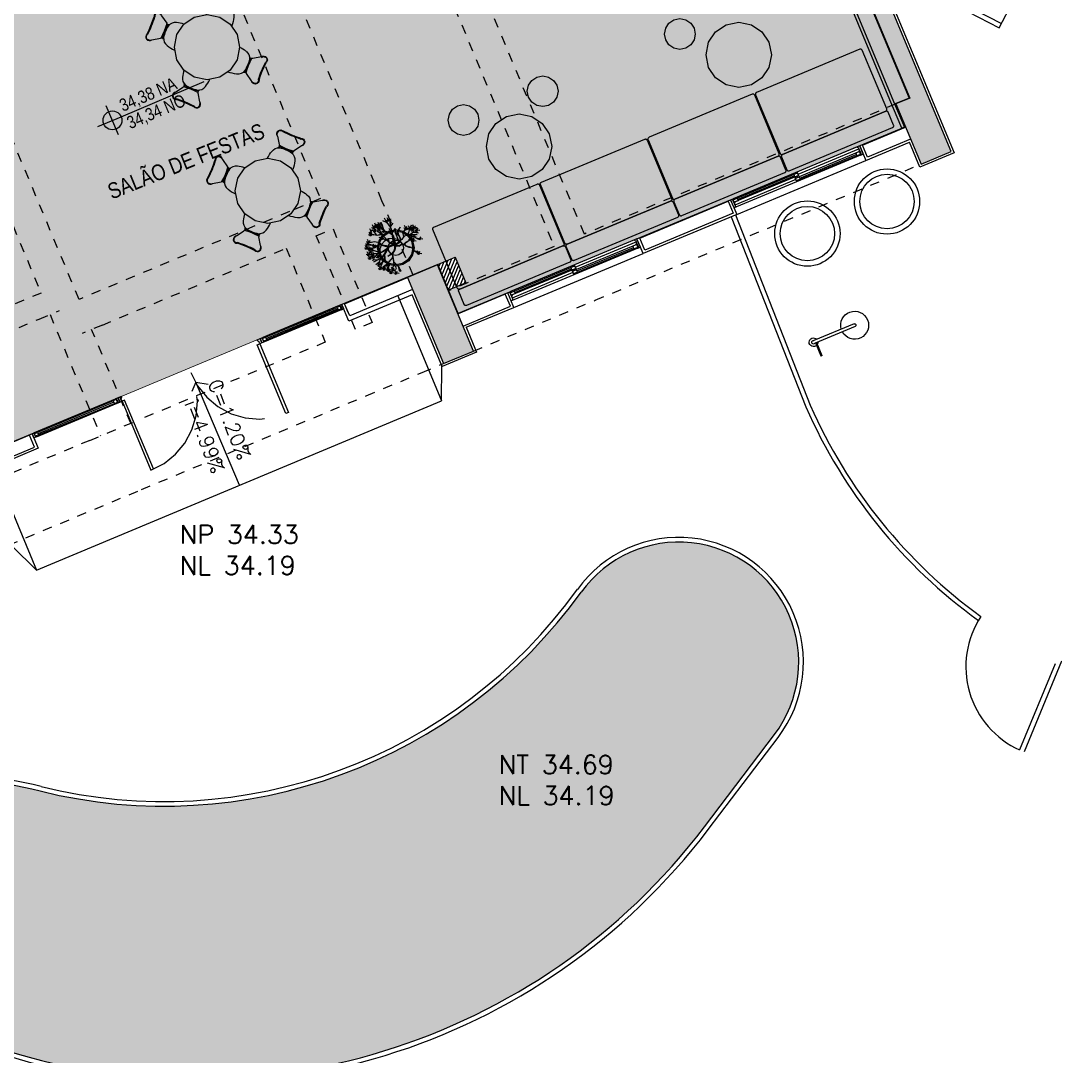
# Model space of a CAD drawing. Header units: metres. Extents: x -154 to 570, y -18 to 184.
# Drawn here: x -27.92 to -16.82, y 9.88 to 20.99 of the extents above; entities that cross this region are included whole.
import ezdxf
from ezdxf.enums import TextEntityAlignment as Align
from ezdxf.xclip import XClip

# ---------------------------------------------------------------- set-up
doc = ezdxf.new("R2010")
doc.units = ezdxf.units.M
doc.header["$XCLIPFRAME"] = 0
for name, pattern in [('DASHDOT', [1, 0.5, -0.25, 0, -0.25]), ('PUC TORRE A$0$DASHEDX2', [1.5, 1, -0.5]), ('PUC$0$DASHEDX2', [1.5, 1, -0.5])]:
    doc.linetypes.add(name, pattern=pattern)
for name, color, linetype in [('ARQ-AUX', 7, 'Continuous'), ('ARQ-SIM - EMBASAM', 1, 'Continuous'), ('ARQ-TXT - EMBASAM', 2, 'Continuous'), ('PA-GRADIL', 7, 'Continuous'), ('PA-MOBILIÁRIO', 251, 'Continuous'), ('PA-NIVEIS', 7, 'Continuous'), ('PA-NIVEL', 7, 'Continuous'), ('PA-PAISAGISMO', 7, 'Continuous'), ('PA-PLANTIO', 84, 'DASHDOT'), ('PA-VEGETAÇÃO', 84, 'Continuous'), ('PUC TORRE A$0$1', 232, 'PUC TORRE A$0$DASHEDX2'), ('PUC TORRE A$0$4', 2, 'Continuous'), ('PUC TORRE A$0$JL-LAY', 7, 'Continuous'), ('PUC$0$ARQ-ALV ACAB', 4, 'Continuous'), ('PUC$0$ARQ-ALV OSSO', 5, 'Continuous'), ('PUC$0$ARQ-AUX', 7, 'Continuous'), ('PUC$0$ARQ-AUX1 @ 1', 1, 'Continuous'), ('PUC$0$ARQ-CAX @ 1', 1, 'Continuous'), ('PUC$0$ARQ-ENCH', 1, 'Continuous'), ('PUC$0$ARQ-PRJ', 7, 'PUC$0$DASHEDX2')]:
    doc.layers.add(name, color=color, linetype=linetype)
doc.layers.add('PUC$0$ARQ-FORRO', color=9, linetype='Continuous', lineweight=5)
doc.styles.add('Adesa', font='ARIALN.TTF')
doc.styles.add('Romans', font='romans.shx')

# ---------------------------------------------------------------- blocks, each defined once
blk = doc.blocks.new('ducha')
at = {"layer": 'PA-PAISAGISMO', "color": 7}
for p, q in [((3260.931, -1719.718), (3261.397, -1719.72)), ((3260.932, -1719.688), (3261.398, -1719.69)), ((3261.381, -1719.72), (3261.38, -1719.869)), ((3261.391, -1719.72), (3261.39, -1719.869))]:
    blk.add_line(p, q, dxfattribs=at)
for centre, radius, start, end in [((3260.931, -1719.703), 0.15, 5.4352, 353.9568), ((3261.409, -1719.705), 0.0465, 246.5037, 160.8965), ((3260.931, -1719.703), 0.015, 89.696, 269.696), ((3261.409, -1719.705), 0.0465, 198.4955, 232.2036), ((3261.409, -1719.705), 0.019, 231.8324, 127.5597), ((3261.385, -1719.869), 0.005, 179.696, 359.696)]:
    blk.add_arc(centre, radius, start, end, dxfattribs=at)
blk = doc.blocks.new('vaso1')
at = {"layer": 'PA-VEGETAÇÃO'}
for radius in [0.3, 0.25]:
    blk.add_circle((0, 0), radius, dxfattribs=at)
blk = doc.blocks.new('A$C119253A6')
blk.add_lwpolyline([(0.9, 0.9), (0, 0.9), (0, 0), (0.9, 0)], close=True)
blk = doc.blocks.new('A$C09573A45')
blk.add_line((0.264, 0), (0.264, 0.5))
blk.add_lwpolyline([(0, 0), (0.314, 0), (0.314, 0.5), (0, 0.5)], close=True)
blk = doc.blocks.new('A$C6A2E4839')
at = {"layer": 'PA-MOBILIÁRIO'}
for name, p, rotation in [('A$C09573A45', (0.575, 1.203), 135.0645265609486), ('A$C119253A6', (1.363, 0.718), 135.0645265609486), ('A$C09573A45', (0.231, 0.575), 225.0645265609486)]:
    blk.add_blockref(name, p, dxfattribs=dict(at, rotation=rotation))
at = {"layer": 'PA-MOBILIÁRIO', "xscale": -1}
for p, rotation in [((0.867, 1.213), 225.0645265609484), ((1.212, 0.567), 135.0645265609486)]:
    blk.add_blockref('A$C09573A45', p, dxfattribs=dict(at, rotation=rotation))
blk = doc.blocks.new('A$C23B574F5')
at = {"layer": 'PA-PLANTIO'}
h = blk.add_hatch(dxfattribs=at)
h.set_pattern_fill('DOTS', color=256, scale=0.075, style=0)
h.set_pattern_definition([(0, (-753.57029, 160.3369), (0.05953125, 0.1190625), [0, -0.1190625])])
h.paths.add_polyline_path([(-27.708, 12.726, 0.161101), (-30.479, 12.516), (-31.534, 12.075, 0.962207), (-30.76, 9.998, -0.161863), (-28.217, 9.991, 0.321768), (-20.584, 12.344), (-19.834, 13.331, 1.013508), (-21.906, 14.86, -0.307162)])
at = {"layer": 'PA-GRADIL', "ltscale": 0.1}
for p, q in [((-20.298, 18.885, 0), (-19.496, 16.846, 0)), ((-20.252, 18.904, 0), (-19.45, 16.864, 0))]:
    blk.add_line(p, q, dxfattribs=at)
at = {"layer": 'PA-GRADIL'}
for p, q in [((-16.757, 14.118, 0), (-17.158, 13.147, 0)), ((-16.823, 14.09, 0), (-17.205, 13.167, 0))]:
    blk.add_line(p, q, dxfattribs=at)
at = {"layer": 'PA-GRADIL', "ltscale": 0.1}
for centre, radius, start, end in [((-14.377, 19.088, 0), 5.589, 203.6555, 234.1848), ((-14.375, 19.09, 0), 5.541, 203.6835, 234.1436)]:
    blk.add_arc(centre, radius, start, end, dxfattribs=at)
at = {"layer": 'PA-GRADIL'}
blk.add_arc((-16.802, 14.06, 0), 0.98, 146.6938, 245.7235, dxfattribs=at)
at = {"layer": 'PA-PAISAGISMO', "color": 7}
for p, q in [((-23.873, 18.037, 0), (-23.403, 16.911, 0)), ((-23.403, 16.911, 0), (-23.399, 17.283, 0)), ((-27.745, 15.096, 0), (-23.402, 16.909, 0)), ((-28.208, 16.205, 0), (-27.745, 15.096, 0)), ((-27.745, 15.096, 0), (-28.012, 15.355))]:
    blk.add_line(p, q, dxfattribs=at)
at = {"layer": 'PA-PAISAGISMO', "ltscale": 0.1}
for p, q in [((-20.584, 12.344, 0), (-19.834, 13.331, 0)), ((-20.544, 12.314, 0), (-19.795, 13.301, 0))]:
    blk.add_line(p, q, dxfattribs=at)
at = {"layer": 'PA-PAISAGISMO', "color": 7, "elevation": 0}
blk.add_lwpolyline([(-26.037, 17.112), (-26.081, 17.011)], dxfattribs=at)
at = {"layer": 'PA-PAISAGISMO', "color": 7}
blk.add_lwpolyline([(-25.568, 16.007), (-26.037, 17.112), (-25.906, 17.088)], dxfattribs=at)
at = {"layer": 'PA-PAISAGISMO'}
for radius in [1.337, 1.287]:
    blk.add_arc((-20.86, 14.109, 0), radius, 322.8035, 144.3411, dxfattribs=at)
at = {"layer": 'PA-PAISAGISMO', "ltscale": 0.1}
for centre, radius, start, end in [((-26.38, 18.07, 0), 5.456, 256.0413, 324.3411), ((-26.38, 18.07, 0), 5.506, 256.0413, 324.3411), ((-28.775, 8.433, 0), 4.474, 76.0413, 112.6484), ((-28.775, 8.433, 0), 4.424, 76.0413, 112.6484), ((-26.039, 16.484, 0), 6.849, 251.4574, 322.8035), ((-26.039, 16.484, 0), 6.899, 251.4574, 322.8035)]:
    blk.add_arc(centre, radius, start, end, dxfattribs=at)
at = {"xscale": -1, "rotation": 22.29091102529902}
blk.add_blockref('ducha', (2345.968, 2845.813, 0), dxfattribs=at)
at = {"layer": 'PA-MOBILIÁRIO', "rotation": 17.66951532728056}
blk.add_blockref('A$C6A2E4839', (-17.769, 20.802, 0), dxfattribs=at)
at = {"layer": 'PA-VEGETAÇÃO', "xscale": 1.166856688836833, "yscale": 1.166856688836833, "zscale": 1.166856688836833}
for p in [(-18.627, 19.048, 0), (-19.481, 18.704, 0)]:
    blk.add_blockref('vaso1', p, dxfattribs=at)
at = {"layer": 'PA-NIVEIS', "char_height": 0.2, "attachment_point": 1, "style": 'Romans'}
for s, insert in [('NP 34.33\\PNL 34.19{\\C7; }', (-26.21, 15.579, 0)), ('NT 34.69\\PNL 34.19{\\C7; }', (-22.791, 13.11, 0))]:
    blk.add_mtext_dynamic_manual_height_columns(s, width=1.72737, gutter_width=0, heights=[1.058], dxfattribs=dict(at, insert=insert))
at = {"layer": 'PA-NIVEL', "char_height": 0.15, "attachment_point": 1, "rotation": 291.5506, "style": 'Romans'}
for s, insert in [('C=1.20%{\\C7; }', (-25.774, 17.16, 0)), ('i=4.99%{\\C7; }', (-26.025, 16.938, 0))]:
    blk.add_mtext_dynamic_manual_height_columns(s, width=2.12804, gutter_width=0, heights=[0.623], dxfattribs=dict(at, insert=insert))
blk = doc.blocks.new('*U1662')
for points in [[(0, -0.17), (0.025, -0.17), (0.025, -0.14), (0.035, -0.14), (0.035, -0.12), (0, -0.12), (0, -0.17)], [(0.025, -0.17), (0.025, -0.97), (0.055, -0.97), (0.055, -0.17)], [(1.625, -0.17), (1.625, -0.97), (1.595, -0.97), (1.595, -0.17)], [(1.65, -0.17), (1.625, -0.17), (1.625, -0.14), (1.615, -0.14), (1.615, -0.12), (1.65, -0.12), (1.65, -0.17)]]:
    blk.add_lwpolyline(points, close=True)
at = {"layer": 'PUC$0$ARQ-PRJ'}
for centre, start, end in [((0.05, -0.196), 268.1178, 1.9074), ((1.6, -0.196), 178.0926, 271.8822)]:
    blk.add_arc(centre, 0.775, start, end, dxfattribs=at)
blk = doc.blocks.new('*U1664')
at = {"color": 0, "linetype": 'ByBlock', "ltscale": 0.5}
for points in [[(0.02, -0.045), (0.02, -0.045), (0.02, -0.045), (0.02, -0.045), (0.02, -0.045), (0.02, -0.045), (0.02, -0.045), (0.02, -0.045), (0.02, -0.045), (0.03, -0.045), (0.03, -0.05), (0, -0.05), (0, 0), (0.03, 0), (0.03, -0.005), (0.02, -0.005), (0.02, -0.045)], [(0.93, -0.045), (0.93, -0.045), (0.93, -0.045), (0.93, -0.045), (0.93, -0.045), (0.93, -0.045), (0.93, -0.045), (0.93, -0.045), (0.93, -0.045), (0.92, -0.045), (0.92, -0.05), (0.95, -0.05), (0.95, 0), (0.92, 0), (0.92, -0.005), (0.93, -0.005), (0.93, -0.045)], [(0.025, -0.01), (0.06, -0.01), (0.06, -0.04), (0.025, -0.04)], [(0.925, -0.01), (0.89, -0.01), (0.89, -0.04), (0.925, -0.04)]]:
    blk.add_lwpolyline(points, close=True, dxfattribs=at)
at = {"color": 8, "linetype": 'ByBlock', "ltscale": 0.5}
for points in [[(0.92, 0), (0.03, 0)], [(0.92, -0.05), (0.03, -0.05)]]:
    blk.add_lwpolyline(points, dxfattribs=at)
at = {"color": 7, "linetype": 'ByBlock', "ltscale": 0.5}
blk.add_lwpolyline([(0.89, -0.01), (0.89, -0.04), (0.06, -0.04), (0.06, -0.01)], close=True, dxfattribs=at)
blk.add_lwpolyline([(0.06, -0.025), (0.89, -0.025)], dxfattribs=at)
blk = doc.blocks.new('*U1663')
at = {"color": 0, "linetype": 'ByBlock', "ltscale": 0.5}
for points in [[(0.02, -0.045), (0.02, -0.045), (0.02, -0.045), (0.02, -0.045), (0.02, -0.045), (0.02, -0.045), (0.02, -0.045), (0.02, -0.045), (0.02, -0.045), (0.03, -0.045), (0.03, -0.05), (0, -0.05), (0, 0), (0.03, 0), (0.03, -0.005), (0.02, -0.005), (0.02, -0.045)], [(0.98, -0.045), (0.98, -0.045), (0.98, -0.045), (0.98, -0.045), (0.98, -0.045), (0.98, -0.045), (0.98, -0.045), (0.98, -0.045), (0.98, -0.045), (0.97, -0.045), (0.97, -0.05), (1, -0.05), (1, 0), (0.97, 0), (0.97, -0.005), (0.98, -0.005), (0.98, -0.045)], [(0.025, -0.01), (0.06, -0.01), (0.06, -0.04), (0.025, -0.04)], [(0.975, -0.01), (0.94, -0.01), (0.94, -0.04), (0.975, -0.04)]]:
    blk.add_lwpolyline(points, close=True, dxfattribs=at)
at = {"color": 8, "linetype": 'ByBlock', "ltscale": 0.5}
for points in [[(0.97, 0), (0.03, 0)], [(0.97, -0.05), (0.03, -0.05)]]:
    blk.add_lwpolyline(points, dxfattribs=at)
at = {"color": 7, "linetype": 'ByBlock', "ltscale": 0.5}
blk.add_lwpolyline([(0.94, -0.01), (0.94, -0.04), (0.06, -0.04), (0.06, -0.01)], close=True, dxfattribs=at)
blk.add_lwpolyline([(0.06, -0.025), (0.94, -0.025)], dxfattribs=at)
blk = doc.blocks.new('*U1669')
at = {"color": 0, "linetype": 'ByBlock', "ltscale": 0.5}
for points in [[(0.02, -0.045), (0.03, -0.045), (0.03, -0.05), (0.02, -0.05), (0.02, -0.09), (0.03, -0.09), (0.03, -0.095), (0.02, -0.095), (0.02, -0.09), (0.03, -0.09), (0.03, -0.095), (0, -0.095), (0, 0), (0.03, 0), (0.03, -0.005), (0.02, -0.005), (0.02, -0.045)], [(1.48, -0.045), (1.47, -0.045), (1.47, -0.05), (1.48, -0.05), (1.48, -0.09), (1.47, -0.09), (1.47, -0.095), (1.48, -0.095), (1.48, -0.09), (1.47, -0.09), (1.47, -0.095), (1.5, -0.095), (1.5, 0), (1.47, 0), (1.47, -0.005), (1.48, -0.005), (1.48, -0.045)], [(0.025, -0.01), (0.07, -0.01), (0.07, -0.04), (0.025, -0.04)], [(0.773, -0.01), (0.728, -0.01), (0.728, -0.04), (0.773, -0.04)], [(0.728, -0.055), (0.773, -0.055), (0.773, -0.085), (0.728, -0.085)], [(1.475, -0.055), (1.43, -0.055), (1.43, -0.085), (1.475, -0.085)]]:
    blk.add_lwpolyline(points, close=True, dxfattribs=at)
at = {"color": 8, "linetype": 'ByBlock', "ltscale": 0.5}
for points in [[(1.47, 0), (0.03, 0)], [(0.728, -0.07), (0.02, -0.07)], [(1.47, -0.095), (0.03, -0.095)], [(0.773, -0.025), (1.48, -0.025)]]:
    blk.add_lwpolyline(points, dxfattribs=at)
at = {"color": 7, "linetype": 'ByBlock', "ltscale": 0.5}
for points in [[(0.773, -0.01), (0.773, -0.04), (0.025, -0.04), (0.025, -0.01)], [(0.728, -0.055), (0.728, -0.085), (1.475, -0.085), (1.475, -0.055)]]:
    blk.add_lwpolyline(points, close=True, dxfattribs=at)
for points in [[(0.07, -0.025), (0.728, -0.025)], [(0.773, -0.07), (1.43, -0.07)]]:
    blk.add_lwpolyline(points, dxfattribs=at)
blk = doc.blocks.new('PUC$0$forro area comum')
at = {"layer": 'PUC$0$ARQ-FORRO'}
h = blk.add_hatch(color=256, dxfattribs=at)
h.dxf.hatch_style = 1
h.paths.add_polyline_path([(-21.026, 3.275), (-21.026, 3.885), (-21.235, 3.885), (-21.234, 5.385), (-21.025, 5.385), (-21.025, 5.995), (-21.184, 5.995), (-21.184, 8.725), (-21.023, 8.725), (-21.023, 8.995), (-15.835, 8.995), (-15.835, 8.725), (-16.035, 8.725), (-16.035, 8.425), (-8.803, 8.425), (-8.803, 4.105), (-10.025, 4.105), (-10.025, 4.925), (-10.435, 4.925), (-10.435, 4.105), (-11.335, 4.105), (-11.336, 3.71), (-15.835, 3.711), (-15.835, 3.275)])
blk.add_lwpolyline([(-21.026, 3.275), (-21.026, 3.885), (-21.235, 3.885), (-21.234, 5.385), (-21.025, 5.385), (-21.025, 5.995), (-21.184, 5.995), (-21.184, 8.725), (-21.023, 8.725), (-21.023, 8.995), (-15.835, 8.995), (-15.835, 8.725), (-16.035, 8.725), (-16.035, 8.425), (-8.803, 8.425), (-8.803, 4.105), (-10.025, 4.105), (-10.025, 4.925), (-10.435, 4.925), (-10.435, 4.105), (-11.335, 4.105), (-11.336, 3.71), (-15.835, 3.711), (-15.835, 3.275)], close=True, dxfattribs=at)
blk = doc.blocks.new('PUC')
at = {"layer": 'PUC$0$ARQ-ENCH'}
h = blk.add_hatch(dxfattribs=at)
h.set_pattern_fill('ANSI31', color=256, scale=0.01)
h.set_pattern_definition([(45, (-0.93728, -0.635538), (-0.02245064, 0.02245064), [])])
h.paths.add_polyline_path([(-16.035, 8.725), (-15.835, 8.725), (-15.835, 8.425), (-16.035, 8.425)])
at = {"layer": 'PUC$0$ARQ-ALV ACAB'}
for p, q in [((-20.499, 9.165, 0), (-21.005, 9.165, 0)), ((-20.499, 8.995, 0), (-20.499, 9.165, 0)), ((-21.023, 8.725), (-21.023, 8.995, 0)), ((-21.023, 8.995, 0), (-20.499, 8.995, 0)), ((-21.184, 8.725, 0), (-21.023, 8.725, 0)), ((-14.72, 8.62), (-14.72, 8.425)), ((-11.12, 8.425), (-11.12, 8.595)), ((-11.12, 8.595), (-10.455, 8.595))]:
    blk.add_line(p, q, dxfattribs=at)
at = {"layer": 'PUC$0$ARQ-ALV ACAB', "elevation": 0}
for points in [[(-21.405, 5.31), (-21.405, 9.455), (-21.005, 9.455), (-21.005, 9.165)], [(-15.855, 9.165), (-15.855, 9.455), (-15.455, 9.455), (-15.455, 8.62), (-14.72, 8.62)], [(-15.855, 9.165), (-16.41, 9.165), (-16.41, 8.995), (-15.835, 8.995), (-15.835, 8.425), (-14.72, 8.425)], [(-21.184, 5.995), (-21.184, 8.725)], [(-11.12, 8.425), (-8.803, 8.425), (-8.803, 4.105)]]:
    blk.add_lwpolyline(points, dxfattribs=at)
at = {"layer": 'PUC$0$ARQ-ALV ACAB'}
blk.add_lwpolyline([(-17.91, 8.995), (-18.999, 8.995), (-18.999, 9.165), (-17.91, 9.165)], close=True, dxfattribs=at)
at = {"layer": 'PUC$0$ARQ-ALV OSSO', "elevation": 0}
for points in [[(-21.029, 9.14), (-20.53, 9.14), (-20.53, 9), (-21.029, 9)], [(-15.83, 9.14), (-16.379, 9.14), (-16.379, 9), (-15.83, 9)]]:
    blk.add_lwpolyline(points, dxfattribs=at)
at = {"layer": 'PUC$0$ARQ-ALV OSSO'}
blk.add_lwpolyline([(-17.94, 9), (-18.969, 9), (-18.969, 9.14), (-17.94, 9.14)], close=True, dxfattribs=at)
for points in [[(-15.48, 8.57), (-14.75, 8.57), (-14.75, 8.43), (-15.48, 8.43)], [(-10.43, 8.57), (-11.09, 8.57), (-11.09, 8.43), (-10.43, 8.43)]]:
    blk.add_lwpolyline(points, dxfattribs=at)
at = {"layer": 'PUC$0$ARQ-AUX'}
for points in [[(-18.999, 9.165), (-20.499, 9.165)], [(-16.41, 9.165), (-17.91, 9.165)]]:
    blk.add_lwpolyline(points, dxfattribs=at)
at = {"layer": 'PUC$0$ARQ-ENCH', "elevation": 0}
blk.add_lwpolyline([(-16.035, 8.725), (-15.835, 8.725), (-15.835, 8.425), (-16.035, 8.425)], close=True, dxfattribs=at)
at = {"layer": 'PUC$0$ARQ-AUX1 @ 1', "rotation": 180}
for p in [(-18.999, 8.995), (-16.41, 8.995, 0)]:
    blk.add_blockref('*U1669', p, dxfattribs=at)
at = {"layer": 'PUC$0$ARQ-CAX @ 1', "rotation": 180}
for name, p in [('*U1662', (-12.12, 8.305)), ('*U1664', (-13.77, 8.425))]:
    blk.add_blockref(name, p, dxfattribs=at)
at = {"layer": 'PUC$0$ARQ-CAX @ 1', "xscale": -1, "rotation": 180}
blk.add_blockref('*U1663', (-12.12, 8.425), dxfattribs=at)
at = {"layer": 'PUC$0$ARQ-FORRO'}
blk.add_blockref('PUC$0$forro area comum', (0, 0), dxfattribs=at)
blk = doc.blocks.new('PUC TORRE A$0$erut5')
for p, q in [((2243.445, -645.504), (2243.465, -645.597)), ((2244.086, -645.499), (2244.067, -645.591)), ((2243.36, -645.729), (2243.473, -645.615)), ((2244.172, -645.724), (2244.058, -645.61)), ((2243.21, -645.68), (2243.213, -645.683)), ((2243.248, -645.701), (2243.341, -645.72)), ((2244.283, -645.696), (2244.191, -645.715)), ((2244.322, -645.675), (2244.319, -645.678)), ((2243.269, -646.316), (2243.362, -646.297)), ((2243.494, -646.401), (2243.381, -646.288)), ((2244.038, -646.406), (2244.151, -646.293)), ((2244.263, -646.321), (2244.17, -646.302)), ((2243.466, -646.513), (2243.486, -646.42)), ((2244.066, -646.518), (2244.046, -646.425)), ((2243.446, -646.551), (2243.449, -646.548)), ((2244.086, -646.556), (2244.083, -646.553))]:
    blk.add_line(p, q)
blk.add_circle((2243.765, -646.001), 0.35)
for centre, radius, start, end in [((2242.384, -644.64), 1.294, 310.6115, 319.4171), ((2242.384, -644.64), 1.302, 315.0143, 319.4171), ((2243.406, -645.494), 0.0409, 346.2382, 162.2685), ((2243.405, -645.492), 0.0328, 53.5203, 170.0981), ((2243.399, -645.506), 0.0471, 8.6721, 52.666), ((2243.239, -645.661), 0.0409, 107.7601, 283.7904), ((2243.236, -645.661), 0.0328, 99.9305, 216.5083), ((2242.384, -644.64), 1.302, 310.6115, 315.0143), ((2242.981, -645.235), 0.609, 307.1754, 322.8532), ((2243.771, -646.042), 0.509, 125.9785, 133.6956), ((2243.493, -645.595), 0.0282, 183.7392, 266.1939), ((2243.517, -645.716), 0.0965, 60.3314, 118.2042), ((2243.306, -646.075), 0.513, 50.7529, 59.7312), ((2243.25, -645.654), 0.0471, 217.3626, 261.3565), ((2243.339, -645.748), 0.0282, 3.8347, 86.2894), ((2243.46, -645.773), 0.0965, 151.8244, 209.6972), ((2243.787, -646.026), 0.509, 136.333, 144.0501), ((2243.82, -645.562), 0.513, 210.2974, 220.7999), ((2243.481, -646.244), 0.0965, 150.3314, 208.2042), ((2243.841, -646.455), 0.513, 141.1048, 149.7312), ((2243.259, -646.356), 0.0409, 76.2382, 252.2685), ((2243.271, -646.362), 0.0471, 98.6721, 142.666), ((2243.36, -646.269), 0.0282, 273.7392, 356.1939), ((2243.001, -646.781), 0.609, 37.1754, 52.8532), ((2243.808, -645.991), 0.509, 215.9785, 223.6956), ((2243.257, -646.356), 0.0328, 143.5203, 260.0981), ((2242.405, -647.378), 1.294, 40.6115, 49.4171), ((2242.405, -647.378), 1.302, 45.0143, 49.4171), ((2243.791, -645.974), 0.509, 226.333, 234.0501), ((2243.514, -646.422), 0.0282, 93.8347, 176.2894), ((2243.538, -646.301), 0.0965, 241.8244, 299.6972), ((2243.327, -645.942), 0.513, 300.2974, 310.1447), ((2242.405, -647.378), 1.302, 40.6115, 45.0143), ((2243.427, -646.523), 0.0409, 197.7601, 13.7904), ((2243.426, -646.525), 0.0328, 189.9305, 306.5083), ((2243.42, -646.511), 0.0471, 307.3626, 351.3565)]:
    blk.add_arc(centre, radius, start, end)
at = {"extrusion": (0, 0, -1)}
for centre, major_axis, start_param, end_param in [((2244.126, -645.489), (-0.0289, 0.0289), 5.257349, 8.329656), ((2244.133, -645.501), (0.0333, 0.0333), 4.078098, 4.845937), ((2244.126, -645.487), (-0.0232, 0.0232), 0.148457, 2.183125), ((2245.148, -644.634), (-0.921, 0.921), 4.712389, 4.789232), ((2245.148, -644.634), (0.915, 0.915), 3.06475, 3.218435), ((2245.148, -644.634), (-0.921, 0.921), 4.635546, 4.712389), ((2244.225, -646.07), (0.363, 0.363), 4.801499, 4.969247), ((2244.014, -645.711), (0.0683, 0.0683), -1.303463, -0.293392), ((2244.039, -645.59), (-0.02, 0.02), 2.421206, 3.860312), ((2243.761, -646.037), (-0.36, 0.36), 1.413091, 1.54778), ((2244.551, -645.23), (-0.431, 0.431), 4.575574, 4.849204), ((2244.293, -645.656), (0.0289, 0.0289), -0.475675, 2.596633), ((2244.295, -645.656), (-0.0232, 0.0232), 0.958468, 2.993136), ((2243.745, -646.021), (0.36, 0.36), 0.023016, 0.157705), ((2244.071, -645.768), (0.0683, 0.0683), 0.293392, 1.303463), ((2244.192, -645.743), (0.02, 0.02), 3.99367, 5.432775), ((2244.281, -645.649), (0.0333, 0.0333), 1.437249, 2.205088), ((2243.712, -645.557), (0.363, 0.363), 1.313938, 1.502922), ((2243.691, -646.46), (-0.363, 0.363), 1.670774, 1.827654), ((2244.051, -646.249), (-0.0683, 0.0683), 1.83813, 2.8482), ((2244.531, -646.785), (-0.431, 0.431), 6.14637, 6.42), ((2243.724, -645.996), (-0.36, 0.36), 2.983888, 3.118577), ((2244.172, -646.273), (-0.02, 0.02), 3.992003, 5.431108), ((2244.272, -646.361), (-0.0289, 0.0289), 0.54496, 3.617267), ((2244.261, -646.367), (-0.0333, 0.0333), 0.936505, 1.704344), ((2244.205, -645.946), (-0.363, 0.363), 4.455531, 4.639011), ((2243.994, -646.306), (-0.0683, 0.0683), 3.434985, 4.445056), ((2244.018, -646.427), (-0.02, 0.02), 0.852077, 2.291183), ((2243.74, -645.979), (-0.36, 0.36), 3.164609, 3.299298), ((2245.127, -647.382), (-0.915, 0.915), 6.206343, 6.360028), ((2245.127, -647.382), (-0.921, 0.921), 6.283185, 6.360028), ((2244.275, -646.361), (-0.0232, 0.0232), 1.719253, 3.753921), ((2244.105, -646.528), (-0.0289, 0.0289), 2.665918, 5.738225), ((2244.112, -646.516), (-0.0333, 0.0333), 4.578841, 5.34668), ((2244.106, -646.53), (-0.0232, 0.0232), 2.529264, 4.563932), ((2245.127, -647.382), (-0.921, 0.921), 6.206343, 6.283185)]:
    blk.add_ellipse(centre, major_axis=major_axis, ratio=1, start_param=start_param, end_param=end_param, dxfattribs=at)
blk = doc.blocks.new('PUC TORRE A$0$oriental bambu mosso1')
for p, q in [((33.846, 36.236), (33.785, 36.23)), ((33.84, 36.207), (33.786, 36.271)), ((33.798, 36.236), (33.839, 36.165)), ((33.828, 36.26), (33.804, 36.189)), ((33.806, 36.24), (33.821, 36.207)), ((33.821, 36.207), (33.814, 36.245)), ((33.842, 36.159), (33.818, 36.245)), ((33.835, 36.083), (33.842, 36.159)), ((34.206, 36.033), (34.209, 36.153)), ((34.209, 36.153), (34.243, 36.226)), ((34.21, 36.139), (34.252, 36.212)), ((34.235, 36.232), (34.211, 36.161)), ((34.211, 36.152), (34.244, 36.218)), ((34.244, 36.114), (34.265, 36.151)), ((34.337, 36.121), (34.276, 36.115)), ((34.331, 36.092), (34.277, 36.156)), ((34.339, 36.199), (34.278, 36.194)), ((34.333, 36.17), (34.279, 36.235)), ((34.293, 36.093), (34.337, 36.132)), ((34.319, 36.145), (34.295, 36.074)), ((34.321, 36.223), (34.297, 36.153)), ((34.393, 36.134), (34.332, 36.129)), ((34.387, 36.105), (34.333, 36.17)), ((34.375, 36.158), (34.351, 36.088)), ((33.589, 35.914), (33.535, 35.978)), ((33.577, 35.967), (33.553, 35.896)), ((33.643, 35.919), (33.579, 35.958)), ((33.635, 35.928), (33.58, 35.993)), ((33.645, 35.919), (33.582, 35.979)), ((33.583, 35.966), (33.63, 35.928)), ((33.661, 36.078), (33.6, 36.072)), ((33.655, 36.049), (33.601, 36.113)), ((33.672, 35.936), (33.618, 36.001)), ((33.691, 35.913), (33.636, 35.978)), ((33.661, 36.055), (33.637, 36.095)), ((33.703, 35.939), (33.649, 36.003)), ((33.724, 35.96), (33.654, 35.972)), ((33.702, 35.913), (33.661, 36.055)), ((33.665, 36.045), (33.713, 35.902)), ((33.752, 36.008), (33.691, 36.002)), ((33.764, 36.024), (33.703, 36.019)), ((33.758, 35.995), (33.704, 36.06)), ((33.775, 35.969), (33.716, 36.021)), ((33.746, 36.048), (33.722, 35.978)), ((33.779, 35.967), (33.724, 35.96)), ((33.83, 35.958), (33.775, 35.969)), ((33.822, 35.958), (33.885, 35.955)), ((33.887, 35.962), (33.83, 35.958)), ((33.835, 36.083), (33.855, 36.047)), ((33.862, 36.046), (33.835, 36.083)), ((33.88, 35.985), (33.855, 36.047)), ((33.884, 35.989), (33.862, 36.046)), ((33.876, 35.963), (33.88, 35.985)), ((33.887, 35.959), (33.884, 35.989)), ((33.904, 35.937), (33.887, 35.959)), ((33.915, 35.927), (33.889, 35.958)), ((34.133, 35.921), (34.158, 35.958)), ((34.135, 35.938), (34.198, 36.025)), ((34.158, 35.958), (34.206, 36.033)), ((34.174, 35.975), (34.258, 35.978)), ((34.243, 35.979), (34.178, 35.982)), ((34.208, 36.029), (34.245, 36.076)), ((34.243, 36.079), (34.244, 36.114)), ((34.292, 35.993), (34.243, 35.979)), ((34.245, 36.076), (34.293, 36.093)), ((34.258, 35.978), (34.292, 35.993)), ((34.292, 35.993), (34.385, 35.977)), ((34.357, 35.999), (34.296, 35.993)), ((34.351, 35.97), (34.297, 36.034)), ((34.3, 35.926), (34.306, 35.989)), ((34.304, 35.917), (34.306, 35.955)), ((34.306, 35.989), (34.327, 36.03)), ((34.306, 35.955), (34.309, 35.989)), ((34.309, 35.989), (34.331, 36.02)), ((34.327, 36.03), (34.387, 36.076)), ((34.331, 36.02), (34.398, 36.055)), ((34.393, 36.084), (34.332, 36.078)), ((34.387, 36.069), (34.337, 36.032)), ((34.337, 36.032), (34.395, 36.061)), ((34.345, 35.91), (34.434, 35.95)), ((34.374, 36.108), (34.351, 36.037)), ((34.366, 35.982), (34.389, 35.993)), ((34.429, 36.015), (34.367, 36.01)), ((34.423, 35.986), (34.368, 36.051)), ((34.385, 35.977), (34.427, 35.982)), ((34.41, 36.04), (34.387, 35.969)), ((34.47, 35.962), (34.409, 35.957)), ((34.464, 35.933), (34.41, 35.997)), ((34.452, 35.986), (34.428, 35.916)), ((33.595, 35.942), (33.534, 35.937)), ((33.597, 35.88), (33.535, 35.875)), ((33.591, 35.852), (33.536, 35.916)), ((33.578, 35.905), (33.555, 35.834)), ((33.607, 35.868), (33.567, 35.863)), ((33.648, 35.827), (33.569, 35.831)), ((33.651, 35.854), (33.57, 35.818)), ((33.646, 35.898), (33.585, 35.892)), ((33.659, 35.842), (33.597, 35.836)), ((33.653, 35.813), (33.598, 35.877)), ((33.657, 35.845), (33.602, 35.909)), ((33.628, 35.922), (33.604, 35.851)), ((33.651, 35.856), (33.607, 35.868)), ((33.64, 35.866), (33.617, 35.795)), ((33.702, 35.793), (33.64, 35.787)), ((33.696, 35.764), (33.641, 35.828)), ((33.702, 35.912), (33.645, 35.919)), ((33.699, 35.802), (33.648, 35.827)), ((33.691, 35.88), (33.651, 35.856)), ((33.697, 35.807), (33.652, 35.829)), ((33.699, 35.802), (33.655, 35.785)), ((33.683, 35.817), (33.659, 35.747)), ((33.739, 35.882), (33.691, 35.88)), ((33.714, 35.805), (33.697, 35.807)), ((33.762, 35.808), (33.699, 35.802)), ((33.735, 35.88), (33.702, 35.912)), ((33.786, 35.864), (33.739, 35.882)), ((33.79, 35.862), (33.762, 35.808)), ((33.836, 35.876), (33.782, 35.868)), ((33.838, 35.874), (33.79, 35.862)), ((33.852, 35.845), (33.829, 35.774)), ((33.864, 35.872), (33.836, 35.876)), ((33.856, 35.838), (33.837, 35.783)), ((33.858, 35.866), (33.838, 35.874)), ((33.849, 35.724), (33.841, 35.794)), ((33.866, 35.868), (33.852, 35.845)), ((33.87, 35.864), (33.856, 35.838)), ((33.914, 35.878), (33.866, 35.868)), ((33.915, 35.87), (33.87, 35.864)), ((33.911, 35.924), (33.904, 35.937)), ((33.973, 35.843), (33.906, 35.742)), ((33.954, 35.915), (33.911, 35.924)), ((34, 35.829), (33.912, 35.721)), ((34.006, 35.854), (33.914, 35.878)), ((33.964, 35.917), (33.915, 35.927)), ((33.974, 35.852), (33.915, 35.87)), ((33.916, 35.747), (33.971, 35.827)), ((33.993, 35.865), (33.917, 35.88)), ((33.99, 35.829), (33.924, 35.745)), ((33.924, 35.745), (33.973, 35.818)), ((34.006, 35.854), (33.954, 35.915)), ((33.962, 35.913), (34.012, 35.874)), ((34.008, 35.865), (33.962, 35.913)), ((33.971, 35.827), (33.99, 35.829)), ((34.006, 35.854), (33.973, 35.843)), ((34.006, 35.844), (33.975, 35.837)), ((33.975, 35.837), (34.005, 35.832)), ((33.996, 35.823), (34.031, 35.779)), ((34.004, 35.83), (34.026, 35.801)), ((34.005, 35.832), (34.028, 35.832)), ((34.006, 35.852), (34.022, 35.883)), ((34.006, 35.852), (34.03, 35.881)), ((34.006, 35.854), (34.085, 35.804)), ((34.006, 35.854), (34.09, 35.811)), ((34.017, 35.84), (34.006, 35.844)), ((34.009, 35.88), (34.063, 35.916)), ((34.011, 35.832), (34.035, 35.794)), ((34.022, 35.883), (34.066, 35.914)), ((34.026, 35.801), (34.035, 35.775)), ((34.028, 35.832), (34.079, 35.8)), ((34.03, 35.881), (34.072, 35.911)), ((34.031, 35.779), (34.03, 35.76)), ((34.066, 35.914), (34.131, 35.927)), ((34.072, 35.911), (34.133, 35.921)), ((34.114, 35.929), (34.074, 35.92)), ((34.084, 35.794), (34.149, 35.71)), ((34.085, 35.804), (34.136, 35.812)), ((34.085, 35.8), (34.138, 35.805)), ((34.09, 35.811), (34.232, 35.844)), ((34.094, 35.796), (34.138, 35.727)), ((34.105, 35.8), (34.153, 35.713)), ((34.114, 35.929), (34.135, 35.938)), ((34.138, 35.919), (34.216, 35.905)), ((34.138, 35.805), (34.146, 35.814)), ((34.141, 35.926), (34.214, 35.907)), ((34.142, 35.805), (34.272, 35.777)), ((34.146, 35.814), (34.234, 35.838)), ((34.148, 35.81), (34.193, 35.798)), ((34.159, 35.816), (34.265, 35.781)), ((34.232, 35.844), (34.3, 35.926)), ((34.234, 35.838), (34.286, 35.902)), ((34.237, 35.84), (34.323, 35.846)), ((34.245, 35.851), (34.321, 35.844)), ((34.286, 35.902), (34.336, 35.908)), ((34.309, 35.911), (34.296, 35.909)), ((34.359, 35.799), (34.298, 35.793)), ((34.353, 35.77), (34.299, 35.834)), ((34.304, 35.917), (34.351, 35.908)), ((34.341, 35.823), (34.317, 35.752)), ((34.323, 35.846), (34.38, 35.871)), ((34.323, 35.844), (34.446, 35.805)), ((34.336, 35.908), (34.444, 35.9)), ((34.351, 35.908), (34.404, 35.908)), ((34.422, 35.767), (34.368, 35.832)), ((34.374, 35.759), (34.443, 35.782)), ((34.379, 35.873), (34.442, 35.892)), ((34.38, 35.871), (34.447, 35.862)), ((34.442, 35.908), (34.406, 35.905)), ((33.798, 35.737), (33.719, 35.715)), ((33.802, 35.733), (33.732, 35.719)), ((33.829, 35.774), (33.798, 35.737)), ((33.808, 35.681), (33.801, 35.673)), ((33.801, 35.673), (33.869, 35.678)), ((33.837, 35.774), (33.804, 35.735)), ((33.871, 35.684), (33.808, 35.681)), ((33.847, 35.764), (33.823, 35.693)), ((33.873, 35.682), (33.833, 35.597)), ((33.837, 35.772), (33.849, 35.724)), ((33.872, 35.674), (33.839, 35.599)), ((33.914, 35.647), (33.852, 35.642)), ((33.908, 35.618), (33.853, 35.683)), ((33.9, 35.687), (33.872, 35.674)), ((33.895, 35.671), (33.872, 35.601)), ((33.904, 35.706), (33.873, 35.682)), ((33.9, 35.685), (33.917, 35.646)), ((33.906, 35.742), (33.904, 35.706)), ((33.912, 35.715), (33.911, 35.696)), ((33.911, 35.696), (33.92, 35.656)), ((33.912, 35.721), (33.916, 35.747)), ((33.917, 35.646), (33.954, 35.585)), ((33.92, 35.656), (33.96, 35.583)), ((33.987, 35.543), (33.933, 35.607)), ((34.03, 35.76), (33.995, 35.713)), ((34.027, 35.615), (34.011, 35.587)), ((34.024, 35.646), (34.021, 35.606)), ((34.025, 35.748), (34.031, 35.708)), ((34.033, 35.716), (34.025, 35.678)), ((34.025, 35.678), (34.03, 35.585)), ((34.035, 35.775), (34.033, 35.716)), ((34.033, 35.722), (34.055, 35.662)), ((34.033, 35.701), (34.055, 35.66)), ((34.055, 35.662), (34.124, 35.619)), ((34.055, 35.656), (34.089, 35.585)), ((34.149, 35.71), (34.151, 35.66)), ((34.151, 35.66), (34.162, 35.631)), ((34.153, 35.713), (34.156, 35.675)), ((34.156, 35.686), (34.207, 35.663)), ((34.156, 35.675), (34.18, 35.667)), ((34.162, 35.631), (34.201, 35.577)), ((34.18, 35.667), (34.241, 35.652)), ((34.279, 35.64), (34.217, 35.634)), ((34.273, 35.611), (34.218, 35.675)), ((34.26, 35.664), (34.237, 35.594)), ((34.241, 35.652), (34.269, 35.587)), ((34.244, 35.654), (34.297, 35.634)), ((34.252, 35.648), (34.267, 35.589)), ((34.266, 35.775), (34.279, 35.733)), ((34.272, 35.777), (34.298, 35.757)), ((34.278, 35.769), (34.281, 35.731)), ((34.279, 35.733), (34.306, 35.67)), ((34.356, 35.616), (34.295, 35.611)), ((34.35, 35.587), (34.296, 35.652)), ((34.297, 35.634), (34.318, 35.618)), ((34.298, 35.757), (34.374, 35.759)), ((34.298, 35.756), (34.343, 35.709)), ((34.306, 35.67), (34.347, 35.574)), ((34.307, 35.668), (34.332, 35.664)), ((34.31, 35.757), (34.345, 35.709)), ((34.338, 35.64), (34.314, 35.57)), ((34.318, 35.618), (34.369, 35.609)), ((34.389, 35.655), (34.328, 35.649)), ((34.383, 35.626), (34.329, 35.69)), ((34.404, 35.722), (34.342, 35.717)), ((34.398, 35.693), (34.343, 35.758)), ((34.343, 35.709), (34.408, 35.677)), ((34.371, 35.679), (34.347, 35.608)), ((34.385, 35.746), (34.361, 35.676)), ((34.376, 35.757), (34.427, 35.728)), ((34.441, 35.657), (34.379, 35.651)), ((34.435, 35.628), (34.38, 35.692)), ((34.422, 35.681), (34.398, 35.61)), ((34.468, 35.718), (34.406, 35.712)), ((34.462, 35.689), (34.407, 35.753)), ((34.449, 35.742), (34.426, 35.671)), ((33.788, 35.543), (33.738, 35.506)), ((33.812, 35.498), (33.751, 35.493)), ((33.806, 35.469), (33.752, 35.533)), ((33.824, 35.593), (33.763, 35.587)), ((33.794, 35.522), (33.77, 35.452)), ((33.825, 35.506), (33.777, 35.477)), ((33.831, 35.603), (33.788, 35.543)), ((33.828, 35.498), (33.805, 35.427)), ((33.839, 35.599), (33.825, 35.506)), ((33.833, 35.597), (33.832, 35.5)), ((33.832, 35.5), (33.852, 35.435)), ((33.894, 35.429), (33.904, 35.463)), ((33.899, 35.425), (33.908, 35.461)), ((33.904, 35.463), (33.94, 35.532)), ((33.909, 35.457), (33.907, 35.421)), ((33.944, 35.534), (33.909, 35.457)), ((33.972, 35.448), (33.911, 35.442)), ((33.966, 35.419), (33.912, 35.483)), ((33.954, 35.472), (33.93, 35.401)), ((33.993, 35.572), (33.932, 35.566)), ((33.954, 35.585), (33.944, 35.534)), ((33.957, 35.443), (33.946, 35.414)), ((33.96, 35.583), (33.949, 35.539)), ((33.949, 35.539), (33.957, 35.443)), ((33.975, 35.596), (33.951, 35.525)), ((33.964, 35.448), (33.951, 35.528)), ((34.011, 35.39), (33.957, 35.454)), ((34.019, 35.492), (33.958, 35.486)), ((34.013, 35.463), (33.959, 35.527)), ((33.959, 35.412), (33.964, 35.448)), ((33.999, 35.443), (33.975, 35.372)), ((34.001, 35.516), (33.977, 35.445)), ((34.006, 35.53), (33.982, 35.413)), ((34.059, 35.381), (34.004, 35.445)), ((34.011, 35.587), (34.006, 35.53)), ((34.088, 35.461), (34.026, 35.456)), ((34.082, 35.433), (34.027, 35.497)), ((34.03, 35.585), (34.09, 35.538)), ((34.032, 35.579), (34.038, 35.509)), ((34.038, 35.509), (34.035, 35.482)), ((34.036, 35.57), (34.094, 35.534)), ((34.069, 35.486), (34.046, 35.415)), ((34.09, 35.534), (34.074, 35.417)), ((34.09, 35.538), (34.136, 35.47)), ((34.12, 35.449), (34.096, 35.379)), ((34.183, 35.454), (34.121, 35.448)), ((34.177, 35.425), (34.122, 35.489)), ((34.136, 35.47), (34.137, 35.429)), ((34.164, 35.478), (34.141, 35.407)), ((34.201, 35.577), (34.263, 35.54)), ((34.293, 35.519), (34.231, 35.514)), ((34.287, 35.49), (34.232, 35.555)), ((34.274, 35.544), (34.251, 35.473)), ((34.263, 35.54), (34.285, 35.509)), ((34.325, 35.535), (34.264, 35.53)), ((34.319, 35.506), (34.265, 35.57)), ((34.269, 35.587), (34.318, 35.539)), ((34.307, 35.559), (34.283, 35.489)), ((34.284, 35.57), (34.304, 35.531)), ((34.288, 35.57), (34.312, 35.535)), ((34.345, 35.573), (34.322, 35.502)), ((34.388, 35.565), (34.327, 35.559)), ((34.382, 35.536), (34.328, 35.6)), ((34.37, 35.589), (34.346, 35.518)), ((33.954, 35.412), (33.958, 35.435)), ((34.017, 35.419), (33.956, 35.413)), ((34.064, 35.41), (34.003, 35.404)), ((34.046, 35.434), (34.022, 35.363)), ((34.138, 35.425), (34.077, 35.42))]:
    blk.add_line(p, q)
for radius in [0.3, 0.28, 0.125]:
    blk.add_circle((34.02, 35.901), radius)
blk.add_arc((34.097, 35.892), 0.203, 177.654, 348.2285)
blk = doc.blocks.new('PUC TORRE A$0$A$C7101d9b9')
at = {"layer": 'PUC TORRE A$0$JL-LAY', "elevation": 0}
blk.add_lwpolyline([(5.153, -0.59), (5.153, -0.26), (5.153, -0.26), (5.155, 2.37), (5.155, 2.37), (5.155, 3.06), (5.404, 3.06), (5.404, 3.03), (5.185, 3.03), (5.185, 2.4), (5.185, 2.4), (5.183, -0.29), (5.183, -0.29), (5.183, -0.59)], close=True, dxfattribs=at)
for points in [[(0.094, 0.345, -0.414214), (0.114, 0.365), (1.314, 0.365, -0.414214), (1.334, 0.345), (1.334, -0.335, -0.414214), (1.314, -0.355), (0.114, -0.355, -0.414214), (0.094, -0.335)], [(1.344, 0.345, -0.414214), (1.364, 0.365), (2.564, 0.365, -0.414214), (2.584, 0.345), (2.584, -0.335, -0.414214), (2.564, -0.355), (1.364, -0.355, -0.414214), (1.344, -0.335)], [(3.834, 0.345, 0.414214), (3.814, 0.365), (2.614, 0.365, 0.414214), (2.594, 0.345), (2.594, -0.335, 0.414214), (2.614, -0.355), (3.814, -0.355, 0.414214), (3.834, -0.335)], [(5.084, 0.345, 0.414214), (5.064, 0.365), (3.864, 0.365, 0.414214), (3.844, 0.345), (3.844, -0.335, 0.414214), (3.864, -0.355), (5.064, -0.355, 0.414214), (5.084, -0.335)], [(0.094, -0.375, -0.414214), (0.114, -0.355), (1.314, -0.355, -0.414214), (1.334, -0.375), (1.334, -0.525, -0.414214), (1.314, -0.545), (0.114, -0.545, -0.414214), (0.094, -0.525)], [(1.344, -0.375, -0.414214), (1.364, -0.355), (2.564, -0.355, -0.414214), (2.584, -0.375), (2.584, -0.525, -0.414214), (2.564, -0.545), (1.364, -0.545, -0.414214), (1.344, -0.525)], [(3.834, -0.375, 0.414214), (3.814, -0.355), (2.614, -0.355, 0.414214), (2.594, -0.375), (2.594, -0.525, 0.414214), (2.614, -0.545), (3.814, -0.545, 0.414214), (3.834, -0.525)], [(5.084, -0.375, 0.414214), (5.064, -0.355), (3.864, -0.355, 0.414214), (3.844, -0.375), (3.844, -0.525, 0.414214), (3.864, -0.545), (5.064, -0.545, 0.414214), (5.084, -0.525)]]:
    blk.add_lwpolyline(points, format="xyb", close=True, dxfattribs=at)
at = {"layer": 'PUC TORRE A$0$JL-LAY'}
for centre, radius in [((0.85, 1.302, 0), 0.165), ((1.752, 1.26, 0), 0.165), ((3.346, 1.26, 0), 0.165), ((1.29, 0.81, 0), 0.35), ((3.842, 0.81, 0), 0.35)]:
    blk.add_circle(centre, radius, dxfattribs=at)
for p in [(-2245.152, 649.084, 0), (-2245.143, 647.411, 0)]:
    blk.add_blockref('PUC TORRE A$0$erut5', p, dxfattribs=at)
at = {"layer": 'PUC TORRE A$0$JL-LAY', "color": 1, "xscale": 0.6518534474581896, "yscale": 0.6518534474581896, "zscale": 0.6518534474581896, "rotation": 202.8249787017761}
blk.add_blockref('PUC TORRE A$0$oriental bambu mosso1', (11.014, 30.489, 0), dxfattribs=at)
blk = doc.blocks.new('PUC TORRE A$0$est-lo-08-6sa-r00')
at = {"layer": 'PUC TORRE A$0$4'}
h = blk.add_hatch(color=8, dxfattribs=at)
h.dxf.hatch_style = 1
h.paths.add_polyline_path([(72.453596, -775.948263), (89.987707, -768.630138), (31.827874, -629.280097), (14.293763, -636.598222)], flags=17)
h.paths.add_polyline_path([(-113.904934, -1069.376461), (37.44213, -1006.209491), (30.123852, -988.675012), (-103.689101, -1044.523858), (-278.930329, -624.648636), (-286.248454, -607.114525), (-286.248475, -607.114534), (-307.05579, -557.260535), (-324.58988, -564.57865)])
h.paths.add_polyline_path([(-3206.956631, -1758.910157), (-3258.953832, -1634.325684), (-3291.25351, -1647.80644), (-3239.256309, -1772.390913)])
h.paths.add_polyline_path([(-2993.189754, -2271.092218), (-3020.151167, -2206.492821), (-3034.916841, -2212.655496), (-3140.452498, -1959.793707), (-3125.686931, -1953.631076), (-3148.796798, -1898.260198), (-3181.096477, -1911.740954), (-3025.489432, -2284.572974)])
h.paths.add_polyline_path([(-2947.092821, -1013.293024), (-2914.793142, -999.812268), (-2953.309588, -907.527473), (-2985.609266, -921.008229)])
h.paths.add_polyline_path([(-2727.356492, -1539.777801), (-2695.056814, -1526.297045), (-2733.573259, -1434.01225), (-2765.872938, -1447.493006)])
h.paths.add_polyline_path([(2122.48851, 465.414809), (2070.491309, 589.999283), (2038.191631, 576.518527), (2090.188832, 451.934053)])
h.paths.add_polyline_path([(2012.331384, 729.349548), (1857.495359, 1100.334221), (1825.19568, 1086.853465), (1852.1572, 1022.254111), (1866.922767, 1028.416743), (1971.687405, 777.4023), (1956.921838, 771.239669), (1980.031705, 715.868792)])
h.paths.add_polyline_path([(2336.253806, -46.763456), (2180.644029, 326.07511), (2148.34435, 312.594354), (2171.454218, 257.223477), (2186.219785, 263.386109), (2291.758175, 10.517772), (2276.992608, 4.355141), (2303.954128, -60.244212)])
h.paths.add_polyline_path([(-385.517235, -426.387329), (-595.433068, 76.567703), (-627.732746, 63.086948), (-600.771226, -1.512406), (-586.005659, 4.650226), (-426.161214, -378.334576), (-440.926781, -384.497208), (-417.816914, -439.868085)])
h.paths.add_polyline_path([(-83.249658, 290.335142), (-592.661728, 77.724364), (-382.747194, -425.227558), (-365.213083, -417.909434), (-567.809492, 67.508377), (-108.231212, 259.320275), (-7.318125, 17.534111), (-242.644353, -80.682824), (-140.96112, -324.314257), (-70.363251, -294.849176), (-77.681376, -277.315065), (-130.745133, -299.462021), (-217.792117, -90.898811), (0, 0), (87.04691, -208.563033), (33.983152, -230.709989), (41.301277, -248.2441), (126.664713, -212.616388), (103.554846, -157.245511), (88.789278, -163.408142), (-71.053705, 219.573157), (-56.288138, 225.735788)])
h.paths.add_polyline_path([(395.505667, -856.765828), (368.544148, -792.166475), (353.77858, -798.329106), (193.165052, -413.501599), (207.93062, -407.338968), (184.820752, -351.968091), (-61.579651, -454.806999), (-28.452664, -534.169213), (-10.918528, -526.85106), (-36.727415, -465.022986), (159.839199, -382.982958), (355.887864, -852.712473), (159.32125, -934.752501), (132.748402, -871.073625), (115.214297, -878.391765), (141.787139, -942.070626), (123.33018, -949.773915), (130.648305, -967.308026)])
h.paths.add_polyline_path([(-2506.849069, -2068.110104), (-2474.549391, -2054.629348), (-2513.065836, -1962.344553), (-2545.365515, -1975.825309)])
h.paths.add_polyline_path([(-2448.754924, -805.304224), (-2411.841008, -789.897642), (-2450.357453, -697.612846), (-2487.27137, -713.019428)])
h.paths.add_polyline_path([(-2277.356152, -1215.972989), (-2240.442235, -1200.566407), (-2278.958681, -1108.281611), (-2315.872597, -1123.688193)])
h.paths.add_polyline_path([(-2180.680405, -1447.606534), (-2143.766489, -1432.199951), (-2182.282934, -1339.915156), (-2219.196851, -1355.321738)])
h.paths.add_polyline_path([(-2008.511897, -1860.11957), (-1971.59798, -1844.712987), (-2010.114425, -1752.428192), (-2047.028342, -1767.834774)])
h.paths.add_polyline_path([(-1950.417031, -597.315415), (-1918.117353, -583.834659), (-1956.633798, -491.549864), (-1988.933477, -505.03062)])
h.paths.add_polyline_path([(-1779.018259, -1007.98418), (-1746.71858, -994.503424), (-1785.235026, -902.218629), (-1817.534704, -915.699385)])
h.paths.add_polyline_path([(-1682.342513, -1239.617725), (-1650.042834, -1226.136969), (-1688.559279, -1133.852174), (-1720.858958, -1147.33293)])
h.paths.add_polyline_path([(-1510.174004, -1652.130761), (-1477.874325, -1638.650005), (-1516.390771, -1546.36521), (-1548.690449, -1559.845966)])
h.paths.add_polyline_path([(-1456.693377, -391.252433), (-1424.393698, -377.771677), (-1462.910144, -285.486882), (-1495.209822, -298.967638)])
h.paths.add_polyline_path([(-1285.294604, -801.921198), (-1252.994926, -788.440442), (-1291.511371, -696.155647), (-1323.811049, -709.636403)])
h.paths.add_polyline_path([(-1188.618858, -1033.554743), (-1156.319179, -1020.073987), (-1194.835625, -927.789192), (-1227.135303, -941.269948)])
h.paths.add_polyline_path([(-1016.450349, -1446.067779), (-984.15067, -1432.587023), (-1022.667116, -1340.302228), (-1054.966794, -1353.782984)])
h.paths.add_polyline_path([(-962.969722, -185.189451), (-930.670043, -171.708695), (-969.186489, -79.4239), (-1001.486167, -92.904656)])
h.paths.add_polyline_path([(-791.570949, -595.858216), (-759.271271, -582.37746), (-797.787716, -490.092665), (-830.087394, -503.573421)])
h.paths.add_polyline_path([(-694.895203, -827.491761), (-662.595524, -814.011005), (-701.11197, -721.72621), (-733.411648, -735.206966)])
h.paths.add_polyline_path([(-522.726694, -1240.004797), (-490.427016, -1226.524041), (-528.943461, -1134.239246), (-561.243139, -1147.720002)])
h.paths.add_polyline_path([(1351.53574, 780.804163), (1383.835419, 794.284919), (1345.318973, 886.569714), (1313.019295, 873.088958)])
h.paths.add_polyline_path([(353.014255, 364.056225), (385.313934, 377.536981), (346.797488, 469.821776), (314.49781, 456.341021)])
h.paths.add_polyline_path([(848.583606, 570.889536), (885.497522, 586.296119), (846.981077, 678.580914), (810.067161, 663.174332)])
h.paths.add_polyline_path([(524.412013, -46.610109), (556.711692, -33.129353), (518.195247, 59.155442), (485.895568, 45.674686)])
h.paths.add_polyline_path([(1019.981364, 160.223202), (1056.895281, 175.629784), (1018.378835, 267.91458), (981.464919, 252.507997)])
h.paths.add_polyline_path([(621.088297, -278.244942), (653.387976, -264.764186), (614.87153, -172.479391), (582.571852, -185.960147)])
h.paths.add_polyline_path([(1116.657648, -71.411631), (1153.571565, -56.005049), (1115.055119, 36.279746), (1078.141203, 20.873164)])
h.paths.add_polyline_path([(1571.272069, 254.319386), (1603.571747, 267.800142), (1565.055302, 360.084937), (1532.755624, 346.604181)])
h.paths.add_polyline_path([(793.256806, -690.757979), (825.556485, -677.277223), (787.040039, -584.992428), (754.740361, -598.473183)])
h.paths.add_polyline_path([(1288.825976, -483.924234), (1325.739893, -468.517652), (1287.223447, -376.232856), (1250.309531, -391.639439)])
h.paths.add_polyline_path([(1791.777927, -274.009167), (1824.077605, -260.528411), (1785.56116, -168.243616), (1753.261481, -181.724371)])
h.paths.add_polyline_path([(-3349.413449, -1508.456443), (-3317.113664, -1494.975643), (-3340.223531, -1439.604766), (-3354.989097, -1445.767396), (-3459.75382, -1194.75275), (-3444.988254, -1188.590119), (-3471.949774, -1123.990766), (-3504.249559, -1137.471566)])
h.paths.add_polyline_path([(-359.658373, -579.215013), (-336.548603, -634.585903), (-321.782404, -628.423035), (-161.169457, -1013.250898), (-175.934676, -1019.413357), (-148.973267, -1084.012692), (-116.674634, -1070.532432), (-327.358782, -565.734293), (-359.65846, -579.215049)])
at = {"layer": 'PUC TORRE A$0$1'}
for p, q in [((1401.121239, -205.163516), (1294.594457, 50.072974)), ((1268.678067, 21.297953), (1360.349569, -198.34552)), ((1626.643631, -111.038358), (1401.121239, -205.163516)), ((1360.349569, -198.34552), (1234.842086, -250.727947)), ((1358.443072, -226.231283), (1380.130936, -217.179505)), ((1426.137571, -232.648615), (1404.451621, -241.699594)), ((1412.750202, -356.350307), (1468.121059, -333.240392))]:
    blk.add_line(p, q, dxfattribs=at)
for points in [[(1942.92446, -135.073576), (1743.602721, 342.498203)], [(1711.303042, 329.017447), (1910.624794, -148.55436)], [(1725.920383, -99.322901), (1577.276525, 256.825437)], [(1516.128185, 247.558291), (1659.985873, -97.122471)], [(2276.992836, 4.354594), (1942.924563, -135.073817)], [(1954.541092, -206.077515), (2303.954314, -60.244659)], [(1659.985873, -97.122471), (1626.643631, -111.038358)], [(1759.265936, -179.218321), (1725.920383, -99.322901)], [(1655.469429, -136.933555), (1673.466632, -129.42215)], [(1673.466632, -129.42215), (1715.450011, -230.013686)], [(1697.452813, -237.525105), (1655.469429, -136.933555)], [(1426.137571, -232.648615), (1623.169727, -150.414286)], [(1623.169727, -150.414286), (1665.153144, -251.005891)], [(1910.624885, -148.554573), (1797.116127, -195.929157)], [(1824.077605, -260.528411), (1954.541092, -206.077515)], [(1369.978678, -221.416713), (1424.285801, -351.535753)], [(1244.471191, -273.799154), (1358.443072, -226.231283)], [(1715.45003, -230.013728), (1697.452827, -237.525133)], [(1456.58546, -338.054947), (1414.601971, -237.463171)], [(1665.153145, -251.00589), (1468.120989, -333.240219)], [(1769.054322, -283.493205), (1791.777927, -274.009167)], [(1709.069263, -308.528869), (1769.054322, -283.493205)], [(1468.204377, -409.057447), (1709.069263, -308.528869)], [(1412.750591, -356.351234), (1298.77871, -403.919105)], [(1325.739709, -468.517211), (1468.204377, -409.057447)]]:
    blk.add_lwpolyline(points, dxfattribs=at)
at = {"layer": 'PUC TORRE A$0$4', "linetype": 'Continuous'}
for points in [[(2336.253806, -46.763456), (2180.644029, 326.07511), (2148.34435, 312.594354), (2171.454218, 257.223477), (2186.219785, 263.386109), (2291.758175, 10.517772), (2276.992608, 4.355141), (2303.954128, -60.244212), (2336.253806, -46.763456)], [(1791.777927, -274.009167), (1824.077605, -260.528411), (1785.56116, -168.243616), (1753.261481, -181.724371), (1791.777927, -274.009167)]]:
    blk.add_lwpolyline(points, dxfattribs=at)
blk = doc.blocks.new('PUC TORRE A')
at = {"linetype": 'Continuous', "xscale": 0.01, "yscale": 0.01, "zscale": 0.01, "rotation": 337.346050855639}
blk.add_blockref('PUC TORRE A$0$est-lo-08-6sa-r00', (0, 0), dxfattribs=at)
at = {"rotation": 180}
blk.add_blockref('PUC', (0, 0), dxfattribs=at)
blk.add_blockref('PUC TORRE A$0$A$C7101d9b9', (15.835, -8.405, 0))
blk = doc.blocks.new('NipAcOs')
at = {"layer": 'ARQ-SIM - EMBASAM'}
h = blk.add_hatch(color=256, dxfattribs=at)
h.dxf.hatch_style = 1
h.paths.add_polyline_path([(0, 0.15, 0.414214), (-0.15, 0), (0, 0)])
h.paths.add_polyline_path([(0.15, 0), (0, 0), (0, -0.15, 0.414214)])
for p, q in [((0, -0.25), (0, 0.25)), ((-0.25, 0), (0.15, 0)), ((0.15, 0), (1.583, 0))]:
    blk.add_line(p, q, dxfattribs=at)
blk.add_circle((0, 0), 0.15, dxfattribs=at)
at = {"style": 'Adesa'}
for p in [(0.204, 0.06), (0.204, -0.24)]:
    blk.add_attdef('000,00', p, '', height=0.2, dxfattribs=at)

msp = doc.modelspace()

# ---------------------------------------------------------------- block references
at = {"layer": 'ARQ-AUX'}
msp.add_blockref('A$C23B574F5', (0, 0, 0), dxfattribs=at)
ref = msp.add_blockref('PUC TORRE A', (-41.3011, 20.0503), dxfattribs=dict(at, rotation=22.65399974700688))
XClip(ref).set_block_clipping_path([(-39.4887443389, 9.0876903958), (22.5684148774, 6.6865170025), (22.1624403813, -11.147022554), (-39.3438260633, -13.5584077345)])
at = {"layer": 'ARQ-SIM - EMBASAM'}
ref = msp.add_blockref('NipAcOs', (-26.9319, 19.9181), dxfattribs=dict(at, xscale=0.675, yscale=0.675, zscale=0.675, rotation=23))
ref.add_attrib('000,00', '34,34 NO', (-26.7418, 19.8228), dxfattribs={"layer": '0', "color": 2, "height": 0.135, "rotation": 23, "style": 'Adesa'})
ref.add_attrib('000,00', '34,38 NA', (-26.821, 20.0092), dxfattribs={"layer": '0', "color": 2, "height": 0.135, "rotation": 23, "style": 'Adesa'})

# ---------------------------------------------------------------- texts
at = {"layer": 'ARQ-TXT - EMBASAM', "style": 'Adesa'}
msp.add_text('SALÃO DE FESTAS', height=0.17, rotation=22, dxfattribs=at).set_placement((-26.1509, 19.5017, 0), align=Align.MIDDLE)

doc.saveas('drawing.dxf')
